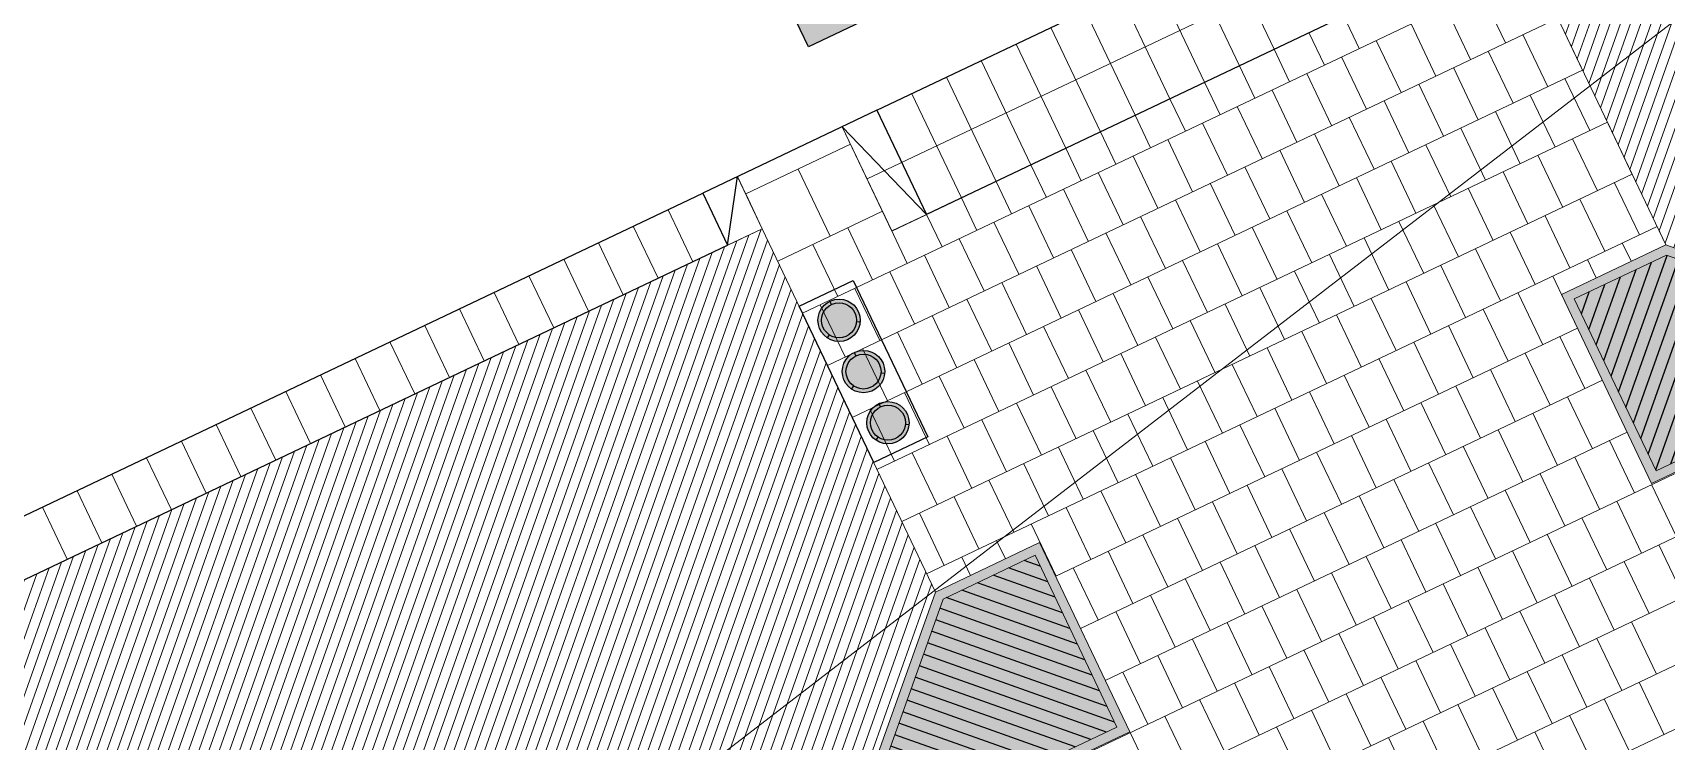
# Model space of a CAD drawing. Header units: metres. Extents: x 678805 to 1359287, y 2747329 to 5497370.
# Drawn here: x 679678.06 to 679695.04, y 2748703.26 to 2748710.64 of the extents above; entities that cross this region are included whole.
import ezdxf
from ezdxf.enums import TextEntityAlignment as Align

# ---------------------------------------------------------------- set-up
doc = ezdxf.new("R2010")
doc.units = ezdxf.units.M
doc.linetypes.add('XREF_MON_SFT_TREES$0$HIDDEN', pattern=[0.375, 0.25, -0.125])
for name, color, linetype in [('00_XREF_MON_HSC_PAVEMENT', 7, 'Continuous'), ('00_XREF_TWQ_BUILDINGS', 7, 'Continuous'), ('00_XREF_TWQ_SFT_TREES', 7, 'Continuous'), ('00_XREF_TWQ_URBAN CONTEXT', 7, 'Continuous'), ('XREF_MON_EIT SUPPORT$0$02-L-Painted line', 254, 'Continuous'), ('XREF_MON_EIT SUPPORT$0$02-L-PINTURA', 253, 'Continuous'), ('XREF_MON_GENERAL_LAYOUT$0$02-L-Edge Line Stair +10cm', 6, 'Continuous'), ('XREF_MON_GENERAL_LAYOUT$0$02-L-Plan Change', 8, 'Continuous'), ('XREF_MON_HSC_FURNITURE$0$02-L-litter bin', 8, 'Continuous'), ('XREF_MON_HSC_PAVEMENT$0$03-TR-Tree Pit_Green', 74, 'Continuous'), ('XREF_MON_SFT_TREES$0$SL_TREE_CANOPY', 251, 'XREF_MON_SFT_TREES$0$HIDDEN'), ('XREF_MON_SFT_TREES$0$SL_TREE_TRUNK', 251, 'Continuous'), ('XREF_MON_URBAN CONTEXT$0$XREF_MON_EIT SUPPORT', 7, 'Continuous')]:
    doc.layers.add(name, color=color, linetype=linetype)
for name, color, linetype, true_color in [('02-L-Waterfeatures 01', 7, 'Continuous', 0x4da6ff), ('XREF_MON_HSC_PAVEMENT$0$03-TR-Tree Pit_White', 7, 'Continuous', 0xfcfcfc), ('XREF_MON_SFT_TREES$0$SL_TREE_ACACIA_NILOTICA', 7, 'Continuous', 0x264d00)]:
    doc.layers.add(name, color=color, linetype=linetype, true_color=true_color)
for name, color, linetype, lineweight in [('XREF_MON_GENERAL_LAYOUT$0$02-L-Level Curves 0.25-0.75m', 33, 'Continuous', 5), ('XREF_MON_GENERAL_LAYOUT$0$02-L-Material Change', 251, 'Continuous', 5), ('XREF_MON_GENERAL_LAYOUT$0$04-BK-Tree Pit', 6, 'Continuous', 5), ('XREF_MON_HSC_PAVEMENT$0$02-L-B-Flat Bar', 251, 'Continuous', 5), ('XREF_MON_HSC_PAVEMENT$0$04-BK-Tree Pit', 6, 'Continuous', 5)]:
    doc.layers.add(name, color=color, linetype=linetype, lineweight=lineweight)
doc.layers.add('XREF_MON_HSC_FURNITURE$0$00-AUX', color=2, linetype='Continuous', plot=False)
for name, color, linetype, lineweight, true_color in [('XREF_MON_HSC_PAVEMENT$0$02-L-Joints-Paviment_07_Precast Concrete Blocks 60X40', 7, 'Continuous', 5, 0x999999), ('XREF_MON_HSC_PAVEMENT$0$03-TR-Pavement_07_Precast Concrete Blocks 20X10', 7, 'Continuous', 5, 0x999999), ('XREF_MON_HSC_PAVEMENT$0$03-TR-Pavement_07_Precast Concrete Blocks 60X40', 7, 'Continuous', 5, 0x999999)]:
    doc.layers.add(name, color=color, linetype=linetype, lineweight=lineweight, true_color=true_color)
doc.layers.get('XREF_MON_SFT_TREES$0$SL_TREE_ACACIA_NILOTICA').off()
doc.styles.add('XREF_MON_GENERAL_LAYOUT$0$Standard', font='arial.ttf')
pattern_1 = [(70.5, (0, 0), (-0.094275932128, 0.033384858509), [])]

# ---------------------------------------------------------------- blocks, each defined once
blk = doc.blocks.new('*U53')
h = blk.add_hatch(color=256)
h.dxf.hatch_style = 1
h.paths.add_polyline_path([(7.523, 13.749), (7.523, 14.149), (13.523, 14.149), (13.523, 13.749)])
h = blk.add_hatch(color=256)
h.dxf.hatch_style = 1
h.paths.add_polyline_path([(7.523, 12.949), (7.523, 13.349), (13.523, 13.349), (13.523, 12.949)])
h = blk.add_hatch(color=256)
h.dxf.hatch_style = 1
h.paths.add_polyline_path([(7.523, 12.149), (7.523, 12.549), (13.523, 12.549), (13.523, 12.149)])
h = blk.add_hatch(color=256)
h.dxf.hatch_style = 1
h.paths.add_polyline_path([(7.523, 11.349), (7.523, 11.749), (13.523, 11.749), (13.523, 11.349)])
h = blk.add_hatch(color=256)
h.dxf.hatch_style = 1
h.paths.add_polyline_path([(7.523, 10.549), (7.523, 10.949), (13.523, 10.949), (13.523, 10.549)])
h = blk.add_hatch(color=256)
h.dxf.hatch_style = 1
h.paths.add_polyline_path([(7.523, 9.749), (7.523, 10.149), (13.523, 10.149), (13.523, 9.749)])
h = blk.add_hatch(color=256)
h.dxf.hatch_style = 1
h.paths.add_polyline_path([(7.523, 8.949), (7.523, 9.349), (13.523, 9.349), (13.523, 8.949)])
h = blk.add_hatch(color=256)
h.dxf.hatch_style = 1
h.paths.add_polyline_path([(7.523, 8.149), (7.523, 8.549), (13.523, 8.549), (13.523, 8.149)])
at = {"layer": 'XREF_MON_EIT SUPPORT$0$02-L-PINTURA'}
for points in [[(7.523, 13.749), (7.523, 14.149), (13.523, 14.149), (13.523, 13.749)], [(7.523, 12.949), (7.523, 13.349), (13.523, 13.349), (13.523, 12.949)], [(7.523, 12.149), (7.523, 12.549), (13.523, 12.549), (13.523, 12.149)], [(7.523, 11.349), (7.523, 11.749), (13.523, 11.749), (13.523, 11.349)], [(7.523, 10.549), (7.523, 10.949), (13.523, 10.949), (13.523, 10.549)], [(7.523, 9.749), (7.523, 10.149), (13.523, 10.149), (13.523, 9.749)], [(7.523, 8.949), (7.523, 9.349), (13.523, 9.349), (13.523, 8.949)], [(7.523, 8.149), (7.523, 8.549), (13.523, 8.549), (13.523, 8.149)]]:
    blk.add_lwpolyline(points, close=True, dxfattribs=at)
blk = doc.blocks.new('XREF_MON_EIT SUPPORT')
at = {"layer": 'XREF_MON_EIT SUPPORT$0$02-L-Painted line', "rotation": 205.4458425004114}
blk.add_blockref('*U53', (679692.258, 2748729.073), dxfattribs=at)
blk = doc.blocks.new('XREF_MON_URBAN CONTEXT')
at = {"layer": 'XREF_MON_URBAN CONTEXT$0$XREF_MON_EIT SUPPORT'}
blk.add_blockref('XREF_MON_EIT SUPPORT', (0, 0), dxfattribs=at)
blk = doc.blocks.new('XREF_MON_SFT_TREES$0$Acacia_nilotica')
h = blk.add_hatch()
h.set_pattern_fill('ANSI31', color=256, scale=0.1)
edge = h.paths.add_edge_path()
edge.add_arc((0, 0), 4, 0, 360)
at = {"layer": 'XREF_MON_SFT_TREES$0$SL_TREE_TRUNK'}
h = blk.add_hatch(color=256, dxfattribs=at)
h.dxf.hatch_style = 1
edge = h.paths.add_edge_path()
edge.add_arc((0, 0), 0.25, 0, 360)
at = {"layer": 'XREF_MON_SFT_TREES$0$SL_TREE_CANOPY', "linetype": 'XREF_MON_SFT_TREES$0$HIDDEN'}
blk.add_circle((0, 0), 4, dxfattribs=at)
at = {"layer": 'XREF_MON_SFT_TREES$0$SL_TREE_TRUNK'}
blk.add_circle((0, 0), 0.25, dxfattribs=at)
blk = doc.blocks.new('XREF_MON_SFT_TREES')
at = {"layer": 'XREF_MON_SFT_TREES$0$SL_TREE_ACACIA_NILOTICA', "rotation": 25.44812939262281}
blk.add_blockref('XREF_MON_SFT_TREES$0$Acacia_nilotica', (679692.132, 2748699.059), dxfattribs=at)
blk = doc.blocks.new('XREF_MON_HSC_PAVEMENT$0$Tree Pit Ford')
at = {"layer": 'XREF_MON_HSC_PAVEMENT$0$03-TR-Tree Pit_Green', "ltscale": 0.3}
h = blk.add_hatch(dxfattribs=at)
h.set_pattern_fill('ANSI31', color=256, scale=0.04)
h.paths.add_polyline_path([(-0.045, 1.149), (1.934, -0.83), (-1.104, -0.83), (-1.104, 1.149)])
at = {"layer": 'XREF_MON_HSC_PAVEMENT$0$03-TR-Tree Pit_White'}
h = blk.add_hatch(color=256, dxfattribs=at)
h.dxf.hatch_style = 1
h.paths.add_polyline_path([(-0.004, 1.249), (2.175, -0.93), (-1.204, -0.93), (-1.204, 1.249)])
blk = doc.blocks.new('*U475')
at = {"layer": 'XREF_MON_HSC_PAVEMENT$0$02-L-Joints-Paviment_07_Precast Concrete Blocks 60X40'}
blk.add_lwpolyline([(0, -0.599), (0, 0)], dxfattribs=at)
blk = doc.blocks.new('*U476')
at = {"layer": 'XREF_MON_HSC_PAVEMENT$0$02-L-Joints-Paviment_07_Precast Concrete Blocks 60X40', "color": 0, "linetype": 'ByBlock', "lineweight": -2, "transparency": 16777216, "rotation": 205.4481703790926}
for p in [(679685.646, 2748708.596), (679685.285, 2748708.424), (679684.924, 2748708.253), (679684.563, 2748708.081), (679684.202, 2748707.909), (679683.84, 2748707.737), (679683.479, 2748707.565), (679683.118, 2748707.393), (679682.757, 2748707.221), (679682.396, 2748707.049), (679682.035, 2748706.878), (679681.673, 2748706.706), (679681.312, 2748706.534), (679680.951, 2748706.362), (679680.59, 2748706.19), (679680.229, 2748706.018), (679679.867, 2748705.846), (679679.506, 2748705.674), (679679.145, 2748705.503), (679678.784, 2748705.331), (679678.423, 2748705.159)]:
    blk.add_blockref('*U475', p, dxfattribs=at)
blk = doc.blocks.new('XREF_MON_HSC_PAVEMENT')
at = {"layer": 'XREF_MON_HSC_PAVEMENT$0$03-TR-Pavement_07_Precast Concrete Blocks 20X10'}
h = blk.add_hatch(dxfattribs=at)
h.set_pattern_fill('ANSI31', color=256, scale=0.0315, angle=25.5)
h.set_pattern_definition(pattern_1)
edge = h.paths.add_edge_path()
edge.add_line((679693.238, 2748712.205), (679695.035, 2748708.429))
edge.add_line((679695.035, 2748708.429), (679697.925, 2748707.403))
edge.add_line((679697.925, 2748707.403), (679701.77, 2748709.232))
edge.add_line((679701.77, 2748709.232), (679702.775, 2748712.059))
edge.add_line((679702.775, 2748712.059), (679705.602, 2748711.055))
edge.add_line((679705.602, 2748711.055), (679709.447, 2748712.885))
edge.add_line((679709.447, 2748712.885), (679710.451, 2748715.712))
edge.add_line((679710.451, 2748715.712), (679713.278, 2748714.708))
edge.add_line((679713.278, 2748714.708), (679717.123, 2748716.538))
edge.add_line((679717.123, 2748716.538), (679718.127, 2748719.365))
edge.add_line((679718.127, 2748719.365), (679720.954, 2748718.361))
edge.add_line((679720.954, 2748718.361), (679724.792, 2748720.187))
edge.add_line((679724.792, 2748720.187), (679725.802, 2748723.017))
edge.add_line((679725.802, 2748723.017), (679728.63, 2748722.014))
edge.add_line((679728.63, 2748722.014), (679732.474, 2748723.843))
edge.add_line((679732.474, 2748723.843), (679733.444, 2748726.576))
edge.add_line((679733.444, 2748726.576), (679733.478, 2748726.669))
edge.add_line((679733.478, 2748726.669), (679736.304, 2748725.666))
edge.add_line((679736.304, 2748725.666), (679740.149, 2748727.495))
edge.add_line((679740.149, 2748727.495), (679741.153, 2748730.322))
edge.add_line((679741.153, 2748730.322), (679743.98, 2748729.318))
edge.add_line((679743.98, 2748729.318), (679747.825, 2748731.148))
edge.add_line((679747.825, 2748731.148), (679748.847, 2748734.036))
edge.add_line((679748.847, 2748734.036), (679747.049, 2748737.816))
edge.add_line((679747.049, 2748737.816), (679693.237, 2748712.208))
h = blk.add_hatch(dxfattribs=at)
h.set_pattern_fill('ANSI31', color=256, scale=0.0315, angle=25.5)
h.set_pattern_definition(pattern_1)
h.paths.add_polyline_path([(679608.734, 2748671.996), (679610.533, 2748668.217), (679613.436, 2748667.186), (679617.336, 2748669.041), (679618.34, 2748671.868), (679621.167, 2748670.864), (679625.012, 2748672.694), (679626.016, 2748675.521), (679628.843, 2748674.517), (679632.688, 2748676.347), (679633.692, 2748679.174), (679636.52, 2748678.17), (679640.357, 2748679.996), (679641.368, 2748682.826), (679644.195, 2748681.823), (679648.039, 2748683.652), (679649.01, 2748686.385), (679649.043, 2748686.478), (679651.87, 2748685.474), (679655.715, 2748687.304), (679656.718, 2748690.131), (679659.546, 2748689.127), (679663.39, 2748690.957), (679664.394, 2748693.783), (679667.221, 2748692.78), (679671.065, 2748694.609), (679672.035, 2748697.341), (679674.896, 2748696.432), (679678.74, 2748698.261), (679679.745, 2748701.088), (679682.572, 2748700.084), (679686.415, 2748701.913), (679687.445, 2748704.817), (679685.646, 2748708.596)])
at = {"layer": 'XREF_MON_HSC_PAVEMENT$0$02-L-B-Flat Bar'}
for points in [[(679693.237, 2748712.208), (679695.035, 2748708.429)], [(679685.646, 2748708.596), (679687.445, 2748704.817)]]:
    blk.add_lwpolyline(points, dxfattribs=at)
at = {"layer": 'XREF_MON_HSC_PAVEMENT$0$02-L-Joints-Paviment_07_Precast Concrete Blocks 60X40'}
for p, q in [((679686.838, 2748709.828), (679691.534, 2748712.062)), ((679692.411, 2748711.151), (679686.993, 2748708.572)), ((679693.111, 2748711.07), (679693.368, 2748710.528)), ((679692.749, 2748710.898), (679693.007, 2748710.356)), ((679691.688, 2748710.807), (679691.849, 2748710.469)), ((679692.388, 2748710.726), (679692.646, 2748710.184)), ((679693.913, 2748710.787), (679694.17, 2748710.245)), ((679691.327, 2748710.635), (679691.488, 2748710.297)), ((679692.027, 2748710.554), (679692.285, 2748710.012)), ((679693.551, 2748710.615), (679693.809, 2748710.073)), ((679690.966, 2748710.463), (679691.126, 2748710.125)), ((679691.666, 2748710.382), (679691.924, 2748709.84)), ((679693.19, 2748710.443), (679693.448, 2748709.901)), ((679690.605, 2748710.291), (679690.765, 2748709.954)), ((679691.305, 2748710.21), (679691.562, 2748709.668)), ((679692.829, 2748710.271), (679693.087, 2748709.729)), ((679690.243, 2748710.119), (679690.404, 2748709.782)), ((679690.943, 2748710.038), (679691.201, 2748709.497)), ((679692.468, 2748710.099), (679692.726, 2748709.558)), ((679693.987, 2748710.158), (679694.245, 2748709.616)), ((679689.882, 2748709.947), (679690.043, 2748709.61)), ((679690.582, 2748709.866), (679690.84, 2748709.325)), ((679692.107, 2748709.927), (679692.364, 2748709.386)), ((679693.626, 2748709.986), (679693.884, 2748709.444)), ((679686.993, 2748708.572), (679686.477, 2748709.656)), ((679689.521, 2748709.776), (679689.682, 2748709.438)), ((679690.221, 2748709.695), (679690.479, 2748709.153)), ((679691.745, 2748709.756), (679692.003, 2748709.214)), ((679693.265, 2748709.814), (679693.523, 2748709.272)), ((679694.428, 2748709.703), (679694.686, 2748709.161)), ((679689.16, 2748709.604), (679689.321, 2748709.266)), ((679689.86, 2748709.523), (679690.118, 2748708.981)), ((679691.384, 2748709.584), (679691.642, 2748709.042)), ((679692.904, 2748709.642), (679693.162, 2748709.101)), ((679694.067, 2748709.531), (679694.325, 2748708.99)), ((679688.799, 2748709.432), (679688.959, 2748709.094)), ((679689.499, 2748709.351), (679689.756, 2748708.809)), ((679691.023, 2748709.412), (679691.281, 2748708.87)), ((679692.543, 2748709.47), (679692.8, 2748708.929)), ((679693.706, 2748709.36), (679693.964, 2748708.818)), ((679686.351, 2748708.518), (679686.019, 2748709.216)), ((679688.437, 2748709.26), (679688.598, 2748708.922)), ((679689.137, 2748709.179), (679689.395, 2748708.637)), ((679690.662, 2748709.24), (679690.92, 2748708.698)), ((679692.181, 2748709.299), (679692.439, 2748708.757)), ((679693.345, 2748709.188), (679693.602, 2748708.646)), ((679688.076, 2748709.088), (679688.237, 2748708.75)), ((679688.776, 2748709.007), (679689.034, 2748708.465)), ((679690.301, 2748709.068), (679690.559, 2748708.526)), ((679691.82, 2748709.127), (679692.078, 2748708.585)), ((679692.983, 2748709.016), (679693.241, 2748708.474)), ((679694.503, 2748709.074), (679694.761, 2748708.533)), ((679685.646, 2748708.596), (679685.475, 2748708.958)), ((679687.715, 2748708.916), (679687.876, 2748708.579)), ((679688.415, 2748708.835), (679688.673, 2748708.293)), ((679689.94, 2748708.896), (679690.197, 2748708.354)), ((679691.459, 2748708.955), (679691.717, 2748708.413)), ((679692.622, 2748708.844), (679692.88, 2748708.302)), ((679694.142, 2748708.902), (679694.4, 2748708.361)), ((679686.896, 2748708.777), (679687.153, 2748708.235)), ((679687.354, 2748708.744), (679687.515, 2748708.407)), ((679688.054, 2748708.663), (679688.312, 2748708.122)), ((679689.578, 2748708.724), (679689.836, 2748708.183)), ((679691.098, 2748708.783), (679691.356, 2748708.241)), ((679692.261, 2748708.672), (679692.519, 2748708.13)), ((679693.781, 2748708.731), (679694.038, 2748708.189)), ((679667.587, 2748700.002), (679685.646, 2748708.596)), ((679686.534, 2748708.605), (679686.792, 2748708.063)), ((679687.693, 2748708.491), (679687.951, 2748707.95)), ((679689.217, 2748708.552), (679689.475, 2748708.011)), ((679690.737, 2748708.611), (679690.995, 2748708.069)), ((679691.9, 2748708.5), (679692.158, 2748707.958)), ((679693.419, 2748708.559), (679693.677, 2748708.017)), ((679694.944, 2748708.62), (679695.035, 2748708.429)), ((679686.173, 2748708.433), (679686.431, 2748707.891)), ((679687.332, 2748708.32), (679687.589, 2748707.778)), ((679688.856, 2748708.381), (679689.114, 2748707.839)), ((679690.375, 2748708.439), (679690.633, 2748707.897)), ((679691.539, 2748708.328), (679691.797, 2748707.786)), ((679693.058, 2748708.387), (679693.316, 2748707.845)), ((679694.583, 2748708.448), (679694.674, 2748708.257)), ((679686.97, 2748708.148), (679687.228, 2748707.606)), ((679688.495, 2748708.209), (679688.753, 2748707.667)), ((679690.014, 2748708.267), (679690.272, 2748707.726)), ((679691.178, 2748708.156), (679691.435, 2748707.615)), ((679692.697, 2748708.215), (679692.955, 2748707.673)), ((679694.221, 2748708.276), (679694.312, 2748708.085)), ((679686.609, 2748707.976), (679686.867, 2748707.434)), ((679688.134, 2748708.037), (679688.391, 2748707.495)), ((679689.653, 2748708.095), (679689.911, 2748707.554)), ((679690.816, 2748707.984), (679691.074, 2748707.443)), ((679692.336, 2748708.043), (679692.594, 2748707.501)), ((679693.86, 2748708.104), (679694.118, 2748707.562)), ((679686.248, 2748707.804), (679686.506, 2748707.262)), ((679687.772, 2748707.865), (679688.03, 2748707.323)), ((679689.292, 2748707.924), (679689.55, 2748707.382)), ((679690.455, 2748707.813), (679690.713, 2748707.271)), ((679691.975, 2748707.871), (679692.233, 2748707.329)), ((679693.499, 2748707.932), (679693.757, 2748707.39)), ((679687.411, 2748707.693), (679687.669, 2748707.151)), ((679688.931, 2748707.752), (679689.189, 2748707.21)), ((679690.094, 2748707.641), (679690.352, 2748707.099)), ((679691.614, 2748707.699), (679691.871, 2748707.158)), ((679693.138, 2748707.76), (679693.396, 2748707.219)), ((679687.05, 2748707.521), (679687.308, 2748706.979)), ((679688.57, 2748707.58), (679688.827, 2748707.038)), ((679689.733, 2748707.469), (679689.991, 2748706.927)), ((679691.252, 2748707.527), (679691.51, 2748706.986)), ((679692.777, 2748707.588), (679693.035, 2748707.047)), ((679693.935, 2748707.475), (679694.193, 2748706.933)), ((679686.689, 2748707.349), (679686.947, 2748706.807)), ((679688.208, 2748707.408), (679688.466, 2748706.866)), ((679689.372, 2748707.297), (679689.629, 2748706.755)), ((679690.891, 2748707.356), (679691.149, 2748706.814)), ((679692.416, 2748707.417), (679692.673, 2748706.875)), ((679693.574, 2748707.303), (679693.832, 2748706.762)), ((679687.847, 2748707.236), (679688.105, 2748706.694)), ((679689.01, 2748707.125), (679689.268, 2748706.583)), ((679690.53, 2748707.184), (679690.788, 2748706.642)), ((679692.054, 2748707.245), (679692.312, 2748706.703)), ((679693.213, 2748707.131), (679693.471, 2748706.59)), ((679687.486, 2748707.064), (679687.744, 2748706.522)), ((679688.649, 2748706.953), (679688.907, 2748706.411)), ((679690.169, 2748707.012), (679690.427, 2748706.47)), ((679691.693, 2748707.073), (679691.951, 2748706.531)), ((679692.852, 2748706.96), (679693.109, 2748706.418)), ((679687.125, 2748706.892), (679687.383, 2748706.35)), ((679688.288, 2748706.781), (679688.546, 2748706.24)), ((679689.808, 2748706.84), (679690.065, 2748706.298)), ((679691.332, 2748706.901), (679691.59, 2748706.359)), ((679692.49, 2748706.788), (679692.748, 2748706.246)), ((679694.015, 2748706.849), (679694.273, 2748706.307)), ((679686.764, 2748706.72), (679687.021, 2748706.179)), ((679687.927, 2748706.609), (679688.185, 2748706.068)), ((679689.446, 2748706.668), (679689.704, 2748706.126)), ((679690.971, 2748706.729), (679691.229, 2748706.187)), ((679692.129, 2748706.616), (679692.387, 2748706.074)), ((679693.654, 2748706.677), (679693.911, 2748706.135)), ((679687.566, 2748706.438), (679687.823, 2748705.896)), ((679689.085, 2748706.496), (679689.343, 2748705.954)), ((679690.61, 2748706.557), (679690.867, 2748706.015)), ((679691.768, 2748706.444), (679692.026, 2748705.902)), ((679693.292, 2748706.505), (679693.55, 2748705.963)), ((679687.204, 2748706.266), (679687.462, 2748705.724)), ((679688.724, 2748706.324), (679688.982, 2748705.783)), ((679690.248, 2748706.385), (679690.506, 2748705.843)), ((679691.407, 2748706.272), (679691.665, 2748705.73)), ((679692.931, 2748706.333), (679693.189, 2748705.791)), ((679694.451, 2748706.392), (679694.709, 2748705.85)), ((679688.363, 2748706.152), (679688.621, 2748705.611)), ((679689.887, 2748706.213), (679690.145, 2748705.672)), ((679691.046, 2748706.1), (679691.303, 2748705.558)), ((679692.57, 2748706.161), (679692.828, 2748705.619)), ((679694.09, 2748706.22), (679694.347, 2748705.678)), ((679688.002, 2748705.981), (679688.259, 2748705.439)), ((679689.526, 2748706.042), (679689.784, 2748705.5)), ((679690.684, 2748705.928), (679690.942, 2748705.386)), ((679692.209, 2748705.989), (679692.467, 2748705.447)), ((679693.728, 2748706.048), (679693.986, 2748705.506)), ((679687.64, 2748705.809), (679687.898, 2748705.267)), ((679689.165, 2748705.87), (679689.423, 2748705.328)), ((679690.323, 2748705.756), (679690.581, 2748705.215)), ((679691.848, 2748705.817), (679692.105, 2748705.276)), ((679693.367, 2748705.876), (679693.625, 2748705.334)), ((679687.279, 2748705.637), (679687.537, 2748705.095)), ((679688.804, 2748705.698), (679689.061, 2748705.156)), ((679689.962, 2748705.585), (679690.22, 2748705.043)), ((679691.486, 2748705.645), (679691.744, 2748705.104)), ((679693.006, 2748705.704), (679693.264, 2748705.162)), ((679688.442, 2748705.526), (679688.7, 2748704.984)), ((679689.601, 2748705.413), (679689.859, 2748704.871)), ((679691.125, 2748705.474), (679691.383, 2748704.932)), ((679692.645, 2748705.532), (679692.903, 2748704.99)), ((679688.081, 2748705.354), (679688.172, 2748705.163)), ((679689.24, 2748705.241), (679689.497, 2748704.699)), ((679690.764, 2748705.302), (679691.022, 2748704.76)), ((679692.284, 2748705.36), (679692.541, 2748704.819)), ((679687.72, 2748705.182), (679687.811, 2748704.991)), ((679690.403, 2748705.13), (679690.661, 2748704.588)), ((679691.922, 2748705.188), (679692.18, 2748704.647)), ((679688.878, 2748705.069), (679689.136, 2748704.527)), ((679690.042, 2748704.958), (679690.299, 2748704.416)), ((679691.561, 2748705.017), (679691.819, 2748704.475)), ((679689.68, 2748704.786), (679689.938, 2748704.244)), ((679691.2, 2748704.845), (679691.458, 2748704.303)), ((679689.319, 2748704.614), (679689.577, 2748704.072)), ((679690.839, 2748704.673), (679691.097, 2748704.131)), ((679690.478, 2748704.501), (679690.735, 2748703.959)), ((679690.116, 2748704.329), (679690.374, 2748703.787)), ((679689.755, 2748704.157), (679690.013, 2748703.615)), ((679689.394, 2748703.985), (679689.652, 2748703.444))]:
    blk.add_line(p, q, dxfattribs=at)
for points in [[(679686.735, 2748709.114), (679692.153, 2748711.692)], [(679690.966, 2748710.463), (679690.45, 2748711.547)], [(679690.605, 2748710.291), (679690.089, 2748711.375)], [(679690.243, 2748710.119), (679689.728, 2748711.203)], [(679689.882, 2748709.947), (679689.367, 2748711.031)], [(679689.521, 2748709.776), (679689.005, 2748710.859)], [(679689.16, 2748709.604), (679688.644, 2748710.687)], [(679688.799, 2748709.432), (679688.283, 2748710.515)], [(679688.437, 2748709.26), (679687.922, 2748710.344)], [(679688.076, 2748709.088), (679687.561, 2748710.172)], [(679687.715, 2748708.916), (679687.199, 2748710)], [(679686.477, 2748709.656), (679686.838, 2748709.828)], [(679687.354, 2748708.744), (679686.838, 2748709.828)], [(679694.887, 2748705.935), (679695.145, 2748705.393)], [(679694.526, 2748705.763), (679694.783, 2748705.221)], [(679694.164, 2748705.591), (679694.422, 2748705.049)], [(679693.803, 2748705.419), (679694.061, 2748704.877)], [(679693.442, 2748705.247), (679693.7, 2748704.705)], [(679694.964, 2748705.307), (679695.222, 2748704.765)], [(679693.081, 2748705.075), (679693.339, 2748704.533)], [(679694.603, 2748705.135), (679694.861, 2748704.593)], [(679692.72, 2748704.903), (679692.977, 2748704.362)], [(679694.242, 2748704.963), (679694.499, 2748704.421)], [(679692.358, 2748704.731), (679692.616, 2748704.19)], [(679693.88, 2748704.791), (679694.138, 2748704.249)], [(679693.519, 2748704.619), (679693.777, 2748704.078)], [(679691.997, 2748704.56), (679692.255, 2748704.018)], [(679693.158, 2748704.447), (679693.416, 2748703.906)], [(679694.68, 2748704.507), (679694.938, 2748703.965)], [(679691.636, 2748704.388), (679691.894, 2748703.846)], [(679692.797, 2748704.276), (679693.055, 2748703.734)], [(679694.319, 2748704.335), (679694.577, 2748703.794)], [(679691.275, 2748704.216), (679691.533, 2748703.674)], [(679692.436, 2748704.104), (679692.693, 2748703.562)], [(679693.958, 2748704.164), (679694.215, 2748703.622)], [(679690.914, 2748704.044), (679691.171, 2748703.502)], [(679692.074, 2748703.932), (679692.332, 2748703.39)], [(679693.596, 2748703.992), (679693.854, 2748703.45)], [(679690.552, 2748703.872), (679690.81, 2748703.33)], [(679691.713, 2748703.76), (679691.971, 2748703.218)], [(679693.235, 2748703.82), (679693.493, 2748703.278)], [(679694.757, 2748703.88), (679695.015, 2748703.338)], [(679690.191, 2748703.7), (679690.449, 2748703.158)], [(679691.352, 2748703.588), (679691.61, 2748703.046)], [(679692.874, 2748703.648), (679693.132, 2748703.106)], [(679694.396, 2748703.708), (679694.654, 2748703.166)], [(679689.83, 2748703.528), (679690.088, 2748702.987)], [(679690.991, 2748703.416), (679691.249, 2748702.874)], [(679692.513, 2748703.476), (679692.771, 2748702.934)], [(679694.035, 2748703.536), (679694.293, 2748702.994)], [(679689.469, 2748703.356), (679689.727, 2748702.815)], [(679692.152, 2748703.304), (679692.409, 2748702.762)], [(679693.674, 2748703.364), (679693.931, 2748702.822)]]:
    blk.add_lwpolyline(points, dxfattribs=at)
at = {"layer": 'XREF_MON_HSC_PAVEMENT$0$03-TR-Pavement_07_Precast Concrete Blocks 60X40'}
for p, q in [((679602.439, 2748661.942), (679961.734, 2748832.918)), ((679602.698, 2748661.401), (679961.992, 2748832.376)), ((679602.956, 2748660.859), (679962.25, 2748831.835)), ((679603.215, 2748660.318), (679962.509, 2748831.293)), ((679603.474, 2748659.776), (679962.768, 2748830.752)), ((679686.065, 2748707.717), (679693.655, 2748711.329)), ((679686.323, 2748707.175), (679693.913, 2748710.787)), ((679686.581, 2748706.633), (679694.171, 2748710.245)), ((679686.838, 2748706.092), (679694.429, 2748709.704)), ((679687.096, 2748705.55), (679694.687, 2748709.162)), ((679685.807, 2748708.259), (679686.896, 2748708.777)), ((679687.354, 2748705.008), (679694.944, 2748708.62)), ((679688.695, 2748704.982), (679694.119, 2748707.563)), ((679688.953, 2748704.44), (679694.376, 2748707.021)), ((679689.211, 2748703.898), (679694.634, 2748706.479))]:
    blk.add_line(p, q, dxfattribs=at)
at = {"layer": 'XREF_MON_HSC_PAVEMENT$0$02-L-Joints-Paviment_07_Precast Concrete Blocks 60X40'}
blk.add_blockref('*U476', (0, 0), dxfattribs=at)
at = {"layer": 'XREF_MON_HSC_PAVEMENT$0$04-BK-Tree Pit', "rotation": 25.44812425875521}
blk.add_blockref('XREF_MON_HSC_PAVEMENT$0$Tree Pit Ford', (679695.575, 2748707.303), dxfattribs=at)
at = {"layer": 'XREF_MON_HSC_PAVEMENT$0$04-BK-Tree Pit', "xscale": -1, "rotation": 25.44812430357308}
blk.add_blockref('XREF_MON_HSC_PAVEMENT$0$Tree Pit Ford', (679687.978, 2748703.688), dxfattribs=at)
blk = doc.blocks.new('XREF_MON_HSC_FURNITURE$0$3 concrete recycling bins')
at = {"true_color": 0xfcfcfc}
h = blk.add_hatch(color=7, dxfattribs=at)
h.dxf.hatch_style = 1
edge = h.paths.add_edge_path()
edge.add_arc((-0.59, 0), 0.22, 0, 360)
h = blk.add_hatch(color=7, dxfattribs=at)
h.dxf.hatch_style = 1
edge = h.paths.add_edge_path()
edge.add_arc((0, 0), 0.22, 0, 360)
h = blk.add_hatch(color=7, dxfattribs=at)
h.dxf.hatch_style = 1
edge = h.paths.add_edge_path()
edge.add_arc((0.59, 0), 0.22, 0, 360)
for points in [[(-0.499, 0.158), (-0.48, 0.191)], [(0.091, 0.158), (0.11, 0.191)], [(0.681, 0.158), (0.7, 0.191)], [(-0.773, 0), (-0.81, 0)], [(-0.182, 0), (-0.22, 0)], [(0.408, 0), (0.37, 0)], [(-0.499, -0.158), (-0.48, -0.191)], [(0.091, -0.158), (0.11, -0.191)], [(0.681, -0.158), (0.7, -0.191)]]:
    blk.add_lwpolyline(points)
for centre, radius in [((-0.59, 0), 0.22), ((-0.59, 0), 0.182), ((0, 0), 0.22), ((0, 0), 0.182), ((0.59, 0), 0.22), ((0.59, 0), 0.182)]:
    blk.add_circle(centre, radius)
at = {"layer": 'XREF_MON_HSC_FURNITURE$0$00-AUX'}
blk.add_lwpolyline([(-0.9, 0.311), (0.9, 0.311), (0.9, -0.311), (-0.9, -0.311)], close=True, dxfattribs=at)
blk = doc.blocks.new('XREF_MON_HSC_FURNITURE')
at = {"layer": 'XREF_MON_HSC_FURNITURE$0$02-L-litter bin', "rotation": 295.4507038712279}
blk.add_blockref('XREF_MON_HSC_FURNITURE$0$3 concrete recycling bins', (679686.698, 2748707.111, 0), dxfattribs=at)
blk = doc.blocks.new('XREF_MON_GENERAL_LAYOUT$0$Tree Pit Ford')
at = {"ltscale": 0.3}
blk.add_lwpolyline([(-0.045, 1.149), (1.934, -0.83), (-1.104, -0.83), (-1.104, 1.149)], close=True, dxfattribs=at)
at = {"layer": 'XREF_MON_GENERAL_LAYOUT$0$02-L-Material Change', "ltscale": 0.3}
blk.add_lwpolyline([(-0.004, 1.249), (2.175, -0.93), (-1.204, -0.93), (-1.204, 1.249)], close=True, dxfattribs=at)
blk = doc.blocks.new('XREF_MON_GENERAL_LAYOUT')
at = {"layer": 'XREF_MON_GENERAL_LAYOUT$0$02-L-Edge Line Stair +10cm'}
blk.add_lwpolyline([(679686.838, 2748709.828), (679685.027, 2748708.966)], dxfattribs=at)
at = {"layer": 'XREF_MON_GENERAL_LAYOUT$0$02-L-Level Curves 0.25-0.75m', "ltscale": 0.3}
blk.add_lwpolyline([(679697.45, 2748714.878), (679703.09, 2748716.897), (679638.582, 2748667.194)], dxfattribs=at)
at = {"layer": 'XREF_MON_GENERAL_LAYOUT$0$02-L-Material Change', "ltscale": 0.3}
for p, q in [((679686.993, 2748708.573), (679686.477, 2748709.656)), ((679686.563, 2748709.476), (679685.475, 2748708.958))]:
    blk.add_line(p, q, dxfattribs=at)
for points in [[(679695.035, 2748708.429), (679693.237, 2748712.208)], [(679685.285, 2748708.424), (679685.646, 2748708.596)], [(679687.445, 2748704.817), (679685.646, 2748708.596)]]:
    blk.add_lwpolyline(points, dxfattribs=at)
at = {"layer": 'XREF_MON_GENERAL_LAYOUT$0$02-L-Material Change', "ltscale": 0.3, "elevation": 0}
for points in [[(679685.646, 2748708.596), (679685.389, 2748709.138)], [(679687.354, 2748708.744), (679686.993, 2748708.573)]]:
    blk.add_lwpolyline(points, dxfattribs=at)
at = {"layer": 'XREF_MON_GENERAL_LAYOUT$0$02-L-Plan Change'}
for p, q in [((679686.838, 2748709.828), (679691.534, 2748712.062)), ((679692.049, 2748710.979, 0), (679687.354, 2748708.744, 0)), ((679608.838, 2748672.71), (679685.027, 2748708.966)), ((679609.095, 2748672.168, 0), (679685.285, 2748708.424))]:
    blk.add_line(p, q, dxfattribs=at)
at = {"layer": 'XREF_MON_GENERAL_LAYOUT$0$02-L-Plan Change', "elevation": 0}
for points in [[(679686.838, 2748709.828), (679687.354, 2748708.744)], [(679686.477, 2748709.656), (679687.354, 2748708.744)], [(679685.027, 2748708.966), (679685.285, 2748708.424)]]:
    blk.add_lwpolyline(points, dxfattribs=at)
at = {"layer": 'XREF_MON_GENERAL_LAYOUT$0$02-L-Plan Change'}
blk.add_lwpolyline([(679685.285, 2748708.424), (679685.389, 2748709.138)], dxfattribs=at)
at = {"layer": 'XREF_MON_GENERAL_LAYOUT$0$04-BK-Tree Pit', "rotation": 25.44812425875521}
blk.add_blockref('XREF_MON_GENERAL_LAYOUT$0$Tree Pit Ford', (679695.575, 2748707.303), dxfattribs=at)
at = {"layer": 'XREF_MON_GENERAL_LAYOUT$0$04-BK-Tree Pit', "xscale": -1, "rotation": 25.44812430357308}
blk.add_blockref('XREF_MON_GENERAL_LAYOUT$0$Tree Pit Ford', (679687.978, 2748703.688), dxfattribs=at)
at = {"style": 'XREF_MON_GENERAL_LAYOUT$0$Standard'}
for tag, rotation, p in [('604,00', 330.2643, (679905.77, 2748776.558)), ('603,00', 330.2643, (679901.861, 2748753.477)), ('600,00', 133.826, (679944.597, 2748745.153)), ('602,00', 330.2643, (679883.319, 2748738.727)), ('601,00', 117.8906, (679920.972, 2748732.87)), ('601,00', 330.2643, (679864.777, 2748723.976)), ('600,00', 40.8833, (679777.405, 2748705.444, 1.17)), ('602,00', 330.2643, (679941.275, 2748705.483)), ('601,00', 40.8833, (679701.798, 2748703.889, 1.17)), ('598,00', 62.091, (679810.267, 2748702.619)), ('600,00', 330.2643, (679877.781, 2748691.131)), ('600,00', 19.5511, (679920.444, 2748685.496)), ('601,00', 330.2643, (679934.813, 2748683.804)), ('599,00', 330.2643, (679854.567, 2748679.061)), ('600,00', 88.3928, (679743.913, 2748675.572)), ('599,00', 20.6086, (679924.26, 2748675.216)), ('601,00', 88.3928, (679728.035, 2748671.318, -2)), ('602,00', 88.3928, (679711.826, 2748665.966, -1)), ('603,00', 88.3928, (679695.615, 2748660.611)), ('599,00', 40.8833, (679788.807, 2748655.829, 1.17)), ('601,00', 40.8833, (679627.612, 2748644.603, 1.17)), ('603,00', 41.7058, (679702.499, 2748628.484, 1.17)), ('600,00', 40.8833, (679645.925, 2748597.926, 1.17)), ('599,00', 34.2277, (679673.574, 2748555.136, 5.34))]:
    blk.add_attdef(tag, text='', height=1, rotation=rotation, dxfattribs=at).set_placement(p, align=Align.MIDDLE)
at = {"ltscale": 0.3, "style": 'XREF_MON_GENERAL_LAYOUT$0$Standard'}
for tag, rotation, p in [('603,50', 330.2643, (679911.501, 2748760.57)), ('602,50', 330.2643, (679892.865, 2748745.846)), ('600,50', 133.826, (679933.048, 2748738.729)), ('601,50', 330.2643, (679873.581, 2748731.671)), ('601,50', 101.2857, (679909.522, 2748726.945)), ('602,50', 330.2643, (679948.625, 2748713.86)), ('600,50', 39.606, (679743.243, 2748706.971)), ('600,50', 330.2643, (679880.266, 2748702.726)), ('600,50', 17.3537, (679917.615, 2748690.554)), ('599,50', 330.2643, (679867.197, 2748684.716)), ('599,50', 18.8944, (679921.71, 2748680.578)), ('599,50', 39.606, (679778.991, 2748677.241)), ('600,50', 88.3928, (679735.925, 2748673.586)), ('601,50', 88.3928, (679719.906, 2748668.581)), ('602,50', 88.3928, (679703.474, 2748663.452)), ('598,50', 330.2643, (679861.765, 2748662.397)), ('601,50', 39.606, (679610.513, 2748662.061)), ('600,00', 41.7058, (679752.308, 2748637.685)), ('601,00', 41.7058, (679736.044, 2748634.538)), ('599,00', 35.0835, (679763.043, 2748634.415, 1.17)), ('602,00', 41.7058, (679720.174, 2748633.096, 1.17)), ('600,00', 35.0835, (679747.063, 2748629.903, 1.17)), ('601,00', 35.0835, (679731.246, 2748625.239, 1.17)), ('600,50', 39.606, (679636.92, 2748621.339)), ('602,00', 35.0835, (679715.4, 2748620.639, 1.17)), ('599,50', 28.7604, (679659.482, 2748574.323))]:
    blk.add_attdef(tag, text='', height=1, rotation=rotation, dxfattribs=at).set_placement(p, align=Align.MIDDLE)

msp = doc.modelspace()

# ---------------------------------------------------------------- block references
at = {"layer": '00_XREF_MON_HSC_PAVEMENT'}
msp.add_blockref('XREF_MON_HSC_PAVEMENT', (0, 0), dxfattribs=at)
at = {"layer": '00_XREF_TWQ_BUILDINGS'}
msp.add_blockref('XREF_MON_HSC_FURNITURE', (0, 0), dxfattribs=at)
at = {"layer": '00_XREF_TWQ_SFT_TREES'}
msp.add_blockref('XREF_MON_SFT_TREES', (0, 0), dxfattribs=at)
at = {"layer": '00_XREF_TWQ_URBAN CONTEXT'}
msp.add_blockref('XREF_MON_URBAN CONTEXT', (0, 0), dxfattribs=at)
at = {"layer": '02-L-Waterfeatures 01', "color": 18, "true_color": 0x000000}
msp.add_blockref('XREF_MON_GENERAL_LAYOUT', (0, 0), dxfattribs=at)

doc.saveas('drawing.dxf')
